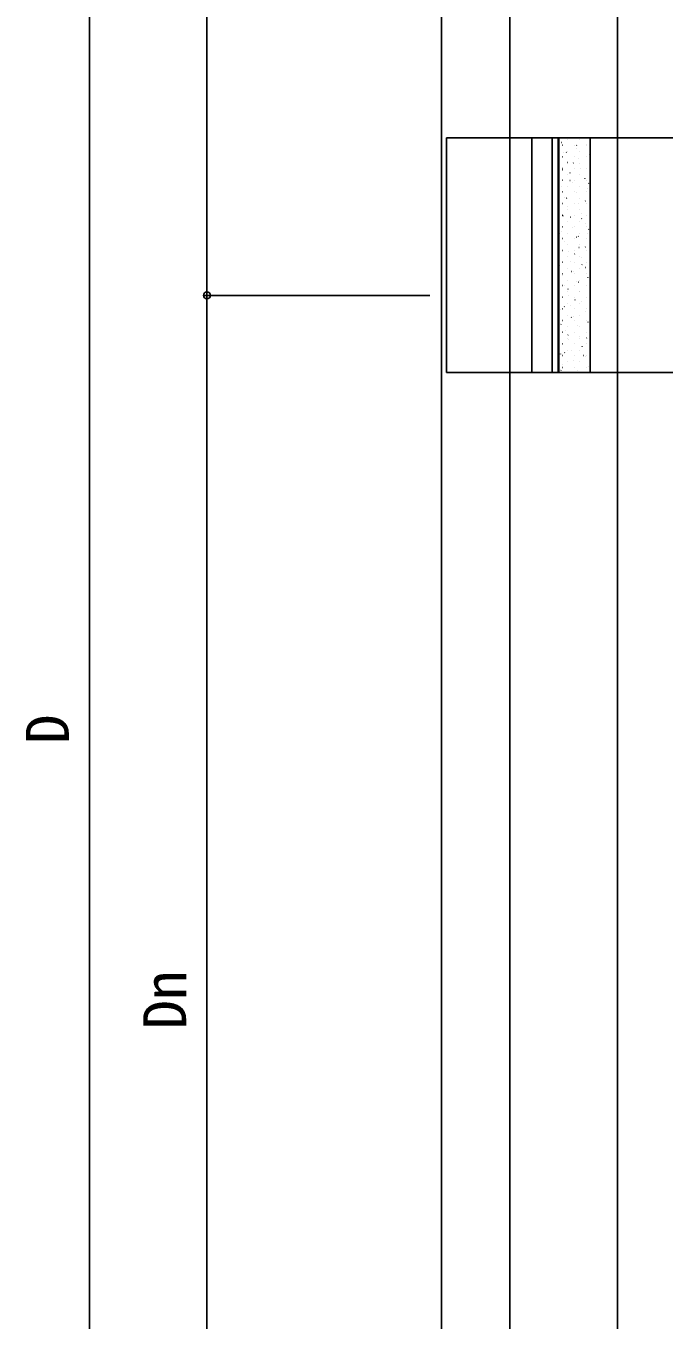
# Model space of a CAD drawing. Units: millimetres, scale not verified. Extents: x -875 to 875, y -1299 to 1291.
# Drawn here: x -404.3 to -241.1, y 300.9 to 631.7 of the extents above; entities that cross this region are included whole.
import ezdxf
from ezdxf.enums import TextEntityAlignment as Align

# ---------------------------------------------------------------- set-up
doc = ezdxf.new("R2010")
doc.units = ezdxf.units.MM
doc.header["$LTSCALE"] = 8
for name, color, linetype in [('0-3_YKK_12', 2, 'Continuous'), ('0-4_YKK_13', 4, 'Continuous'), ('0-5_YKK_D', 6, 'Continuous'), ('0-7_YSS_K', 3, 'Continuous')]:
    doc.layers.add(name, color=color, linetype=linetype)
doc.styles.add('ＭＳ ゴシック', font='')
doc.styles.get('ＭＳ ゴシック').set_extended_font_data('MS Gothic')

msp = doc.modelspace()

# ---------------------------------------------------------------- linework, layer by layer
at = {"layer": '0-3_YKK_12'}
for p, q in [((-298, 923.153), (-298, 118.153)), ((-253, 845.153), (-253, 138.153))]:
    msp.add_line(p, q, dxfattribs=at)
at = {"layer": '0-4_YKK_13'}
for p, q in [((-274.9, 543.153), (-274.9, 603.153)), ((-269.703, 543.153), (-269.703, 603.153)), ((-268.176, 543.153), (-268.176, 603.153)), ((-267.989, 543.153), (-267.989, 603.153)), ((-265.666, 602.638), (-265.716, 602.638)), ((-264.575, 602.908), (-264.584, 602.904)), ((-262.626, 602.638), (-262.676, 602.638)), ((-267.365, 601.919), (-267.375, 601.916)), ((-267.091, 601.263), (-267.141, 601.263)), ((-266.719, 599.307), (-266.729, 599.304)), ((-266.067, 599.449), (-266.15, 599.394)), ((-265.666, 599.648), (-265.716, 599.648)), ((-264.051, 601.263), (-264.101, 601.263)), ((-263.599, 600.412), (-263.608, 600.409)), ((-263.377, 601.229), (-263.461, 601.174)), ((-262.626, 599.648), (-262.676, 599.648)), ((-261.011, 601.263), (-261.061, 601.263)), ((-260.856, 601.384), (-260.865, 601.38)), ((-260.21, 598.771), (-260.219, 598.768)), ((-267.091, 598.273), (-267.141, 598.273)), ((-265.743, 596.812), (-265.753, 596.809)), ((-265.666, 596.658), (-265.716, 596.658)), ((-264.262, 596.726), (-264.345, 596.671)), ((-264.051, 598.273), (-264.101, 598.273)), ((-263, 597.783), (-263.01, 597.78)), ((-262.626, 596.658), (-262.676, 596.658)), ((-261.011, 598.273), (-261.061, 598.273)), ((-267.887, 593.212), (-267.897, 593.208)), ((-267.091, 595.283), (-267.141, 595.283)), ((-267.091, 592.293), (-267.141, 592.293)), ((-266.951, 594.946), (-267.034, 594.891)), ((-265.666, 593.668), (-265.716, 593.668)), ((-265.146, 592.223), (-265.23, 592.168)), ((-265.144, 594.183), (-265.154, 594.18)), ((-264.051, 595.283), (-264.101, 595.283)), ((-264.051, 592.293), (-264.101, 592.293)), ((-262.626, 593.668), (-262.676, 593.668)), ((-262.354, 595.171), (-262.364, 595.168)), ((-261.378, 592.676), (-261.388, 592.672)), ((-261.011, 595.283), (-261.061, 595.283)), ((-261.011, 592.293), (-261.061, 592.293)), ((-267.835, 590.443), (-267.919, 590.388)), ((-267.289, 590.583), (-267.298, 590.579)), ((-267.091, 589.303), (-267.141, 589.303)), ((-265.666, 590.678), (-265.716, 590.678)), ((-264.498, 591.571), (-264.508, 591.568)), ((-264.051, 589.303), (-264.101, 589.303)), ((-263.522, 589.076), (-263.532, 589.072)), ((-262.626, 590.678), (-262.676, 590.678)), ((-261.011, 589.303), (-261.061, 589.303)), ((-260.779, 590.047), (-260.789, 590.044)), ((-260.343, 591.484), (-260.427, 591.429)), ((-267.091, 586.313), (-267.141, 586.313)), ((-266.643, 587.971), (-266.652, 587.967)), ((-266.031, 587.72), (-266.114, 587.665)), ((-265.666, 587.688), (-265.716, 587.688)), ((-264.051, 586.313), (-264.101, 586.313)), ((-262.924, 586.447), (-262.933, 586.443)), ((-262.626, 587.688), (-262.676, 587.688)), ((-261.228, 586.981), (-261.311, 586.926)), ((-261.011, 586.313), (-261.061, 586.313)), ((-260.133, 587.435), (-260.143, 587.431)), ((-267.091, 583.323), (-267.141, 583.323)), ((-266.915, 583.217), (-266.998, 583.161)), ((-265.666, 584.698), (-265.716, 584.698)), ((-265.667, 585.475), (-265.676, 585.472)), ((-265.068, 582.846), (-265.077, 582.843)), ((-264.051, 583.323), (-264.101, 583.323)), ((-262.626, 584.698), (-262.676, 584.698)), ((-262.277, 583.834), (-262.287, 583.831)), ((-262.112, 582.478), (-262.196, 582.422)), ((-261.011, 583.323), (-261.061, 583.323)), ((-267.811, 581.875), (-267.82, 581.872)), ((-267.212, 579.246), (-267.221, 579.243)), ((-267.091, 580.333), (-267.141, 580.333)), ((-265.666, 581.708), (-265.716, 581.708)), ((-264.422, 580.234), (-264.431, 580.231)), ((-264.051, 580.333), (-264.101, 580.333)), ((-262.626, 581.708), (-262.676, 581.708)), ((-261.302, 581.339), (-261.311, 581.336)), ((-261.011, 580.333), (-261.061, 580.333)), ((-260.307, 579.754), (-260.391, 579.699)), ((-267.799, 578.713), (-267.883, 578.658)), ((-267.091, 577.343), (-267.141, 577.343)), ((-266.566, 576.634), (-266.575, 576.631)), ((-265.666, 578.718), (-265.716, 578.718)), ((-265.666, 575.728), (-265.716, 575.728)), ((-264.051, 577.343), (-264.101, 577.343)), ((-263.446, 577.739), (-263.455, 577.736)), ((-262.997, 577.974), (-263.08, 577.919)), ((-262.626, 578.718), (-262.676, 578.718)), ((-262.626, 575.728), (-262.676, 575.728)), ((-261.011, 577.343), (-261.061, 577.343)), ((-260.703, 578.71), (-260.712, 578.707)), ((-260.057, 576.098), (-260.066, 576.095)), ((-267.091, 574.353), (-267.141, 574.353)), ((-265.666, 572.738), (-265.716, 572.738)), ((-265.59, 574.139), (-265.599, 574.135)), ((-264.051, 574.353), (-264.101, 574.353)), ((-263.881, 573.471), (-263.965, 573.416)), ((-262.847, 575.11), (-262.856, 575.107)), ((-262.626, 572.738), (-262.676, 572.738)), ((-262.201, 572.498), (-262.21, 572.494)), ((-261.192, 575.251), (-261.275, 575.196)), ((-261.011, 574.353), (-261.061, 574.353)), ((-267.734, 570.538), (-267.744, 570.535)), ((-267.091, 571.363), (-267.141, 571.363)), ((-265.666, 569.748), (-265.716, 569.748)), ((-264.991, 571.51), (-265, 571.506)), ((-264.766, 568.968), (-264.849, 568.913)), ((-264.051, 571.363), (-264.101, 571.363)), ((-262.626, 569.748), (-262.676, 569.748)), ((-262.076, 570.748), (-262.16, 570.693)), ((-261.225, 570.002), (-261.234, 569.999)), ((-261.011, 571.363), (-261.061, 571.363)), ((-267.135, 567.909), (-267.145, 567.906)), ((-267.091, 568.373), (-267.141, 568.373)), ((-265.666, 566.758), (-265.716, 566.758)), ((-264.345, 568.898), (-264.354, 568.894)), ((-264.051, 568.373), (-264.101, 568.373)), ((-263.369, 566.402), (-263.379, 566.399)), ((-262.961, 566.245), (-263.044, 566.19)), ((-262.626, 566.758), (-262.676, 566.758)), ((-261.011, 568.373), (-261.061, 568.373)), ((-260.626, 567.374), (-260.635, 567.37)), ((-267.091, 565.383), (-267.141, 565.383)), ((-267.091, 562.393), (-267.141, 562.393)), ((-266.489, 565.297), (-266.499, 565.294)), ((-265.65, 564.465), (-265.733, 564.41)), ((-265.666, 563.768), (-265.716, 563.768)), ((-265.513, 562.802), (-265.523, 562.799)), ((-264.051, 565.383), (-264.101, 565.383)), ((-264.051, 562.393), (-264.101, 562.393)), ((-262.77, 563.773), (-262.78, 563.77)), ((-262.626, 563.768), (-262.676, 563.768)), ((-261.011, 565.383), (-261.061, 565.383)), ((-261.011, 562.393), (-261.061, 562.393)), ((-267.657, 559.202), (-267.667, 559.198)), ((-267.091, 559.403), (-267.141, 559.403)), ((-266.535, 559.962), (-266.618, 559.906)), ((-265.666, 560.778), (-265.716, 560.778)), ((-264.914, 560.173), (-264.924, 560.17)), ((-264.051, 559.403), (-264.101, 559.403)), ((-263.845, 561.742), (-263.929, 561.686)), ((-262.626, 560.778), (-262.676, 560.778)), ((-262.124, 561.161), (-262.134, 561.158)), ((-261.011, 559.403), (-261.061, 559.403)), ((-267.091, 556.413), (-267.141, 556.413)), ((-267.059, 556.573), (-267.068, 556.569)), ((-265.666, 557.788), (-265.716, 557.788)), ((-264.73, 557.238), (-264.813, 557.183)), ((-264.268, 557.561), (-264.278, 557.558)), ((-264.051, 556.413), (-264.101, 556.413)), ((-262.626, 557.788), (-262.676, 557.788)), ((-261.148, 558.666), (-261.158, 558.662)), ((-261.011, 556.413), (-261.061, 556.413)), ((-260.549, 556.037), (-260.559, 556.034)), ((-267.419, 555.458), (-267.502, 555.403)), ((-267.091, 553.423), (-267.141, 553.423)), ((-266.413, 553.961), (-266.422, 553.957)), ((-265.666, 554.798), (-265.716, 554.798)), ((-265.614, 552.735), (-265.697, 552.68)), ((-264.051, 553.423), (-264.101, 553.423)), ((-263.292, 555.066), (-263.302, 555.062)), ((-262.694, 552.437), (-262.703, 552.433)), ((-262.626, 554.798), (-262.676, 554.798)), ((-261.011, 553.423), (-261.061, 553.423)), ((-267.091, 550.433), (-267.141, 550.433)), ((-265.666, 551.808), (-265.716, 551.808)), ((-265.437, 551.465), (-265.446, 551.462)), ((-264.051, 550.433), (-264.101, 550.433)), ((-262.626, 551.808), (-262.676, 551.808)), ((-262.048, 549.824), (-262.057, 549.821)), ((-261.011, 550.433), (-261.061, 550.433)), ((-260.811, 551.996), (-260.895, 551.941)), ((-267.581, 547.865), (-267.59, 547.862)), ((-267.091, 547.443), (-267.141, 547.443)), ((-266.499, 548.232), (-266.582, 548.177)), ((-265.666, 548.818), (-265.716, 548.818)), ((-265.666, 545.828), (-265.716, 545.828)), ((-264.838, 548.836), (-264.847, 548.833)), ((-264.192, 546.224), (-264.201, 546.221)), ((-264.051, 547.443), (-264.101, 547.443)), ((-262.626, 548.818), (-262.676, 548.818)), ((-262.626, 545.828), (-262.676, 545.828)), ((-261.696, 547.493), (-261.779, 547.438)), ((-261.072, 547.329), (-261.081, 547.326)), ((-261.011, 547.443), (-261.061, 547.443)), ((-260.015, 543.153), (-268.176, 543.153)), ((-267.383, 543.729), (-267.466, 543.674)), ((-267.091, 544.453), (-267.141, 544.453)), ((-266.982, 545.236), (-266.991, 545.233)), ((-264.051, 544.453), (-264.101, 544.453)), ((-263.216, 543.729), (-263.225, 543.726)), ((-261.011, 544.453), (-261.061, 544.453)), ((-260.473, 544.7), (-260.482, 544.697))]:
    msp.add_line(p, q, dxfattribs=at)
msp.add_lwpolyline([(-296.7, 603.153), (-99.3, 603.153), (-99.3, 543.153), (-296.7, 543.153)], close=True, dxfattribs=at)
msp.add_lwpolyline([(-268.176, 603.153), (-260.015, 603.153), (-260.015, 543.153)], dxfattribs=at)
at = {"layer": '0-5_YKK_D'}
for p, q in [((-358, 812.851), (-358, 562.851)), ((-388, 798.851), (-388, 111.851)), ((-301, 562.851), (-359, 562.851)), ((-301, 562.851), (-359, 562.851)), ((-358, 562.851), (-358, 212.851))]:
    msp.add_line(p, q, dxfattribs=at)
msp.add_circle((-358, 562.851), 0.875, dxfattribs=at)
msp.add_circle((-358, 562.851), 0.875, dxfattribs=at)
at = {"layer": '0-7_YSS_K'}
msp.add_line((-280.5, 103.153), (-280.5, 905.653), dxfattribs=at)

# ---------------------------------------------------------------- texts
at = {"layer": '0-5_YKK_D', "style": 'ＭＳ ゴシック'}
for s, p in [('D', (-390, 448.234)), ('Dn', (-360, 375.237))]:
    msp.add_text(s, height=11, rotation=90, dxfattribs=at).set_placement(p, align=Align.BOTTOM_LEFT)

doc.saveas('drawing.dxf')
